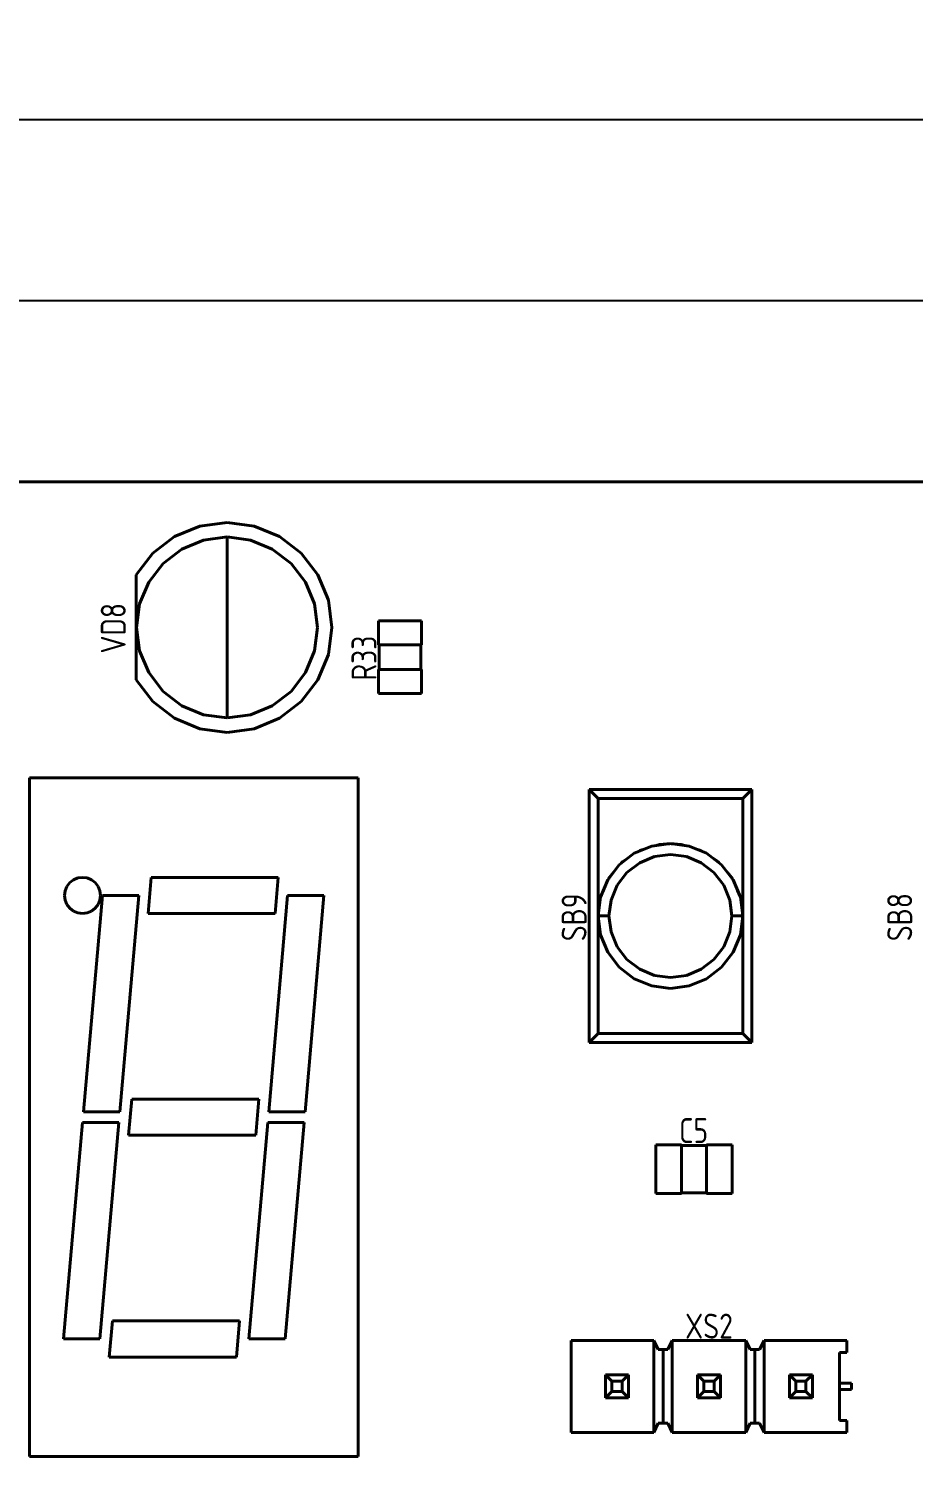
# Model space of a CAD drawing. Extents: x 193 to 1101, y 70 to 664.
# Drawn here: x 400.3 to 449.2, y 513.3 to 592.2 of the extents above; entities that cross this region are included whole.
import ezdxf

# ---------------------------------------------------------------- set-up
doc = ezdxf.new("R2010")
doc.units = 0
doc.header["$MEASUREMENT"] = 0
doc.layers.get('0').update_dxf_attribs({"linetype": 'CONTINUOUS'})
doc.layers.get('DEFPOINTS').update_dxf_attribs({"linetype": 'CONTINUOUS'})
doc.layers.add('Основная', color=7, linetype='CONTINUOUS', lineweight=40)
doc.styles.add('GOST type A0', font='', dxfattribs={"oblique": 15, "height": 3.5})
doc.styles.get('GOST type A0').set_extended_font_data('GOST type A')
doc.dimstyles.new('GOST type A', dxfattribs={"dimtxt": 3.5, "dimasz": 3, "dimexe": 2, "dimexo": 0, "dimgap": 1, "dimtad": 1, "dimtoh": 1, "dimtxsty": 'GOST type A0', "dimcen": 0, "dimazin": 2, "dimtfac": 1, "dimtmove": 0, "dimatfit": 3, "dimfxl": 1, "dimarcsym": 0})

# ---------------------------------------------------------------- blocks, each defined once
blk = doc.blocks.new('*D8')
at = {"color": 0, "lineweight": -2, "transparency": 16777216}
for p, q in [((306.792, 567.152), (306.792, 589.152)), ((626.792, 567.152), (626.792, 589.152)), ((623.792, 587.152), (309.792, 587.152))]:
    blk.add_line(p, q, dxfattribs=at)
at = {"color": 0, "transparency": 16777216}
for points in [[(309.792, 587.652), (309.792, 586.652), (306.792, 587.152)], [(623.792, 587.652), (623.792, 586.652), (626.792, 587.152)]]:
    blk.add_solid(points, dxfattribs=at)
at = {"layer": 'DEFPOINTS', "color": 0, "transparency": 16777216}
for p in [(306.792, 587.152), (306.792, 567.152), (626.792, 567.152)]:
    blk.add_point(p, dxfattribs=at)
at = {"color": 0, "transparency": 16777216, "insert": (466.792, 589.902), "char_height": 3.5, "attachment_point": 5, "style": 'GOST type A0'}
blk.add_mtext('160*', dxfattribs=at)
blk = doc.blocks.new('*D9')
at = {"color": 0, "lineweight": -2, "transparency": 16777216}
for p, q in [((316.792, 557.152), (316.792, 579.152)), ((616.792, 557.152), (616.792, 579.152)), ((613.792, 577.152), (319.792, 577.152))]:
    blk.add_line(p, q, dxfattribs=at)
at = {"color": 0, "transparency": 16777216}
for points in [[(319.792, 577.652), (319.792, 576.652), (316.792, 577.152)], [(613.792, 577.652), (613.792, 576.652), (616.792, 577.152)]]:
    blk.add_solid(points, dxfattribs=at)
at = {"layer": 'DEFPOINTS', "color": 0, "transparency": 16777216}
for p in [(316.792, 577.152), (316.792, 557.152), (616.792, 557.152)]:
    blk.add_point(p, dxfattribs=at)
at = {"color": 0, "transparency": 16777216, "insert": (466.792, 579.902), "char_height": 3.5, "attachment_point": 5, "style": 'GOST type A0'}
blk.add_mtext('150*', dxfattribs=at)

msp = doc.modelspace()

# ---------------------------------------------------------------- linework, layer by layer
at = {"layer": 'Основная'}
for p, q in [((626.792, 567.152), (306.792, 567.152)), ((409.732, 564.704), (408.334, 564.126)), ((408.334, 564.126), (409.732, 564.704)), ((409.732, 564.704), (408.334, 564.126)), ((408.334, 564.126), (409.732, 564.704)), ((411.232, 564.902), (409.732, 564.704)), ((409.732, 564.704), (411.232, 564.902)), ((411.232, 564.902), (409.732, 564.704)), ((409.732, 564.704), (411.232, 564.902)), ((412.734, 564.704), (411.232, 564.902)), ((411.232, 564.902), (412.734, 564.704)), ((412.734, 564.704), (411.232, 564.902)), ((411.232, 564.902), (412.734, 564.704)), ((414.132, 564.126), (412.734, 564.704)), ((412.734, 564.704), (414.132, 564.126)), ((414.132, 564.126), (412.734, 564.704)), ((412.734, 564.704), (414.132, 564.126)), ((408.334, 564.126), (407.134, 563.206)), ((407.134, 563.206), (408.334, 564.126)), ((408.334, 564.126), (407.134, 563.206)), ((407.134, 563.206), (408.334, 564.126)), ((408.732, 563.432), (409.938, 563.932)), ((408.732, 563.432), (409.938, 563.932)), ((409.938, 563.932), (411.232, 564.102)), ((409.938, 563.932), (411.232, 564.102)), ((411.232, 564.102), (412.526, 563.932)), ((411.232, 564.102), (411.232, 563.932)), ((411.232, 564.102), (412.526, 563.932)), ((411.232, 564.102), (411.232, 563.932)), ((411.232, 563.432), (411.232, 563.932)), ((411.232, 563.432), (411.232, 563.932)), ((412.526, 563.932), (413.732, 563.432)), ((412.526, 563.932), (413.732, 563.432)), ((415.334, 563.204), (414.132, 564.126)), ((414.132, 564.126), (415.334, 563.204)), ((415.334, 563.204), (414.132, 564.126)), ((414.132, 564.126), (415.334, 563.204)), ((407.134, 563.206), (406.212, 562.008)), ((406.212, 562.008), (407.134, 563.206)), ((407.134, 563.206), (406.212, 562.008)), ((406.212, 562.008), (407.134, 563.206)), ((407.696, 562.638), (408.732, 563.432)), ((407.696, 562.638), (408.732, 563.432)), ((411.232, 562.638), (411.232, 563.432)), ((411.232, 562.638), (411.232, 563.432)), ((413.732, 563.432), (414.768, 562.638)), ((413.732, 563.432), (414.768, 562.638)), ((416.256, 562.002), (415.334, 563.204)), ((415.334, 563.204), (416.256, 562.002)), ((416.256, 562.002), (415.334, 563.204)), ((415.334, 563.204), (416.256, 562.002)), ((406.212, 562.008), (406.212, 556.198)), ((406.212, 562.008), (406.212, 556.198)), ((406.212, 562.008), (406.212, 556.198)), ((406.212, 562.008), (406.212, 556.198)), ((406.902, 561.602), (407.696, 562.638)), ((406.902, 561.602), (407.696, 562.638)), ((411.232, 561.602), (411.232, 562.638)), ((411.232, 561.602), (411.232, 562.638)), ((414.768, 562.638), (415.562, 561.602)), ((414.768, 562.638), (415.562, 561.602)), ((416.834, 560.604), (416.256, 562.002)), ((416.256, 562.002), (416.834, 560.604)), ((416.834, 560.604), (416.256, 562.002)), ((416.256, 562.002), (416.834, 560.604)), ((406.402, 560.396), (406.902, 561.602)), ((406.402, 560.396), (406.902, 561.602)), ((411.232, 560.396), (411.232, 561.602)), ((411.232, 560.396), (411.232, 561.602)), ((415.562, 561.602), (416.062, 560.396)), ((415.562, 561.602), (416.062, 560.396)), ((406.232, 559.102), (406.402, 560.396)), ((406.232, 559.102), (406.402, 560.396)), ((411.232, 559.102), (411.232, 560.396)), ((411.232, 559.102), (411.232, 560.396)), ((416.062, 560.396), (416.232, 559.102)), ((416.062, 560.396), (416.232, 559.102)), ((417.032, 559.102), (416.834, 560.604)), ((416.834, 560.604), (417.032, 559.102)), ((417.032, 559.102), (416.834, 560.604)), ((416.834, 560.604), (417.032, 559.102)), ((406.232, 559.102), (406.402, 557.808)), ((406.232, 559.102), (406.402, 557.808)), ((411.232, 557.808), (411.232, 559.102)), ((411.232, 557.808), (411.232, 559.102)), ((416.062, 557.808), (416.232, 559.102)), ((416.062, 557.808), (416.232, 559.102)), ((416.834, 557.602), (417.032, 559.102)), ((416.834, 557.602), (417.032, 559.102)), ((416.834, 557.602), (417.032, 559.102)), ((416.834, 557.602), (417.032, 559.102)), ((421.986, 559.462), (419.598, 559.462)), ((419.598, 559.462), (419.598, 558.142)), ((419.598, 559.462), (421.986, 559.462)), ((419.598, 559.462), (419.598, 558.142)), ((421.986, 559.462), (419.598, 559.462)), ((419.598, 559.462), (419.598, 558.142)), ((419.598, 559.462), (421.986, 559.462)), ((419.598, 559.462), (419.598, 558.142)), ((421.986, 558.142), (421.986, 559.462)), ((421.986, 559.462), (421.986, 558.142)), ((421.986, 558.142), (421.986, 559.462)), ((421.986, 559.462), (421.986, 558.142)), ((419.598, 558.142), (419.632, 558.142)), ((419.598, 558.142), (421.986, 558.142)), ((419.598, 558.142), (419.632, 558.142)), ((419.598, 558.142), (421.986, 558.142)), ((419.632, 558.142), (419.632, 556.77)), ((419.632, 558.142), (419.632, 556.77)), ((419.632, 558.142), (419.632, 556.77)), ((419.632, 558.142), (419.632, 556.77)), ((421.952, 556.77), (421.952, 558.142)), ((421.952, 558.142), (421.986, 558.142)), ((421.952, 558.142), (421.952, 556.77)), ((421.952, 556.77), (421.952, 558.142)), ((421.952, 558.142), (421.986, 558.142)), ((421.952, 558.142), (421.952, 556.77)), ((406.402, 557.808), (406.902, 556.602)), ((406.402, 557.808), (406.902, 556.602)), ((411.232, 556.602), (411.232, 557.808)), ((411.232, 556.602), (411.232, 557.808)), ((415.562, 556.602), (416.062, 557.808)), ((415.562, 556.602), (416.062, 557.808)), ((416.256, 556.202), (416.834, 557.602)), ((416.256, 556.202), (416.834, 557.602)), ((416.256, 556.202), (416.834, 557.602)), ((416.256, 556.202), (416.834, 557.602)), ((406.902, 556.602), (407.696, 555.566)), ((406.902, 556.602), (407.696, 555.566)), ((411.232, 555.566), (411.232, 556.602)), ((411.232, 555.566), (411.232, 556.602)), ((414.768, 555.566), (415.562, 556.602)), ((414.768, 555.566), (415.562, 556.602)), ((419.632, 556.77), (419.598, 556.77)), ((419.598, 556.77), (419.598, 555.45)), ((419.598, 556.77), (421.986, 556.77)), ((419.598, 556.77), (419.598, 555.45)), ((419.632, 556.77), (419.598, 556.77)), ((419.598, 556.77), (419.598, 555.45)), ((419.598, 556.77), (421.986, 556.77)), ((419.598, 556.77), (419.598, 555.45)), ((421.986, 556.77), (421.952, 556.77)), ((421.986, 556.77), (421.952, 556.77)), ((421.986, 555.45), (421.986, 556.77)), ((421.986, 556.77), (421.986, 555.45)), ((421.986, 555.45), (421.986, 556.77)), ((421.986, 556.77), (421.986, 555.45)), ((406.212, 556.198), (407.134, 554.998)), ((406.212, 556.198), (407.134, 554.998)), ((406.212, 556.198), (407.134, 554.998)), ((406.212, 556.198), (407.134, 554.998)), ((415.334, 555), (416.256, 556.202)), ((415.334, 555), (416.256, 556.202)), ((415.334, 555), (416.256, 556.202)), ((415.334, 555), (416.256, 556.202)), ((407.134, 554.998), (408.334, 554.078)), ((407.134, 554.998), (408.334, 554.078)), ((407.134, 554.998), (408.334, 554.078)), ((407.134, 554.998), (408.334, 554.078)), ((407.696, 555.566), (408.732, 554.772)), ((407.696, 555.566), (408.732, 554.772)), ((411.232, 554.772), (411.232, 555.566)), ((411.232, 554.772), (411.232, 555.566)), ((413.732, 554.772), (414.768, 555.566)), ((413.732, 554.772), (414.768, 555.566)), ((414.132, 554.08), (415.334, 555)), ((414.132, 554.08), (415.334, 555)), ((414.132, 554.08), (415.334, 555)), ((414.132, 554.08), (415.334, 555)), ((419.598, 555.45), (421.986, 555.45)), ((419.598, 555.45), (421.986, 555.45)), ((419.598, 555.45), (421.986, 555.45)), ((419.598, 555.45), (421.986, 555.45)), ((408.334, 554.078), (409.732, 553.5)), ((408.334, 554.078), (409.732, 553.5)), ((408.334, 554.078), (409.732, 553.5)), ((408.334, 554.078), (409.732, 553.5)), ((408.732, 554.772), (409.938, 554.272)), ((408.732, 554.772), (409.938, 554.272)), ((409.938, 554.272), (411.232, 554.102)), ((409.938, 554.272), (411.232, 554.102)), ((411.232, 554.272), (411.232, 554.772)), ((411.232, 554.272), (411.232, 554.772)), ((411.232, 554.102), (412.526, 554.272)), ((411.232, 554.272), (411.232, 554.102)), ((411.232, 554.102), (412.526, 554.272)), ((411.232, 554.272), (411.232, 554.102)), ((412.526, 554.272), (413.732, 554.772)), ((412.526, 554.272), (413.732, 554.772)), ((412.734, 553.5), (414.132, 554.08)), ((412.734, 553.5), (414.132, 554.08)), ((412.734, 553.5), (414.132, 554.08)), ((412.734, 553.5), (414.132, 554.08)), ((409.732, 553.5), (411.232, 553.302)), ((409.732, 553.5), (411.232, 553.302)), ((409.732, 553.5), (411.232, 553.302)), ((409.732, 553.5), (411.232, 553.302)), ((411.232, 553.302), (412.734, 553.5)), ((411.232, 553.302), (412.734, 553.5)), ((411.232, 553.302), (412.734, 553.5)), ((411.232, 553.302), (412.734, 553.5)), ((418.472, 550.782), (400.312, 550.782)), ((400.312, 550.782), (400.312, 513.282)), ((400.312, 550.782), (418.472, 550.782)), ((400.312, 513.282), (400.312, 550.782)), ((418.472, 550.782), (400.312, 550.782)), ((400.312, 550.782), (400.312, 513.282)), ((400.312, 550.782), (418.472, 550.782)), ((400.312, 513.282), (400.312, 550.782)), ((418.472, 513.282), (418.472, 550.782)), ((418.472, 513.282), (418.472, 550.782)), ((418.472, 513.282), (418.472, 550.782)), ((418.472, 513.282), (418.472, 550.782)), ((434.002, 550.152), (431.242, 550.152)), ((431.242, 550.152), (431.242, 536.152)), ((431.242, 550.152), (434.002, 550.152)), ((431.242, 550.152), (431.242, 547.432)), ((431.242, 550.152), (431.742, 549.652)), ((434.002, 550.152), (431.242, 550.152)), ((431.242, 550.152), (431.242, 536.152)), ((431.242, 550.152), (434.002, 550.152)), ((431.242, 550.152), (431.242, 547.432)), ((431.242, 550.152), (431.742, 549.652)), ((437.482, 550.152), (434.002, 550.152)), ((437.482, 550.152), (434.002, 550.152)), ((437.482, 550.152), (434.002, 550.152)), ((437.482, 550.152), (434.002, 550.152)), ((440.242, 550.152), (437.482, 550.152)), ((437.482, 550.152), (440.242, 550.152)), ((440.242, 550.152), (437.482, 550.152)), ((437.482, 550.152), (440.242, 550.152)), ((440.242, 550.152), (439.742, 549.652)), ((440.242, 550.152), (439.742, 549.652)), ((440.242, 536.152), (440.242, 550.152)), ((440.242, 550.152), (440.242, 547.432)), ((440.242, 536.152), (440.242, 550.152)), ((440.242, 550.152), (440.242, 547.432)), ((431.742, 549.652), (439.742, 549.652)), ((431.742, 549.652), (431.742, 543.152)), ((431.742, 549.652), (439.742, 549.652)), ((431.742, 549.652), (431.742, 543.152)), ((439.742, 549.652), (439.742, 543.152)), ((439.742, 549.652), (439.742, 543.152)), ((431.242, 547.432), (431.242, 538.872)), ((431.242, 547.432), (431.242, 538.872)), ((434.706, 547.016), (433.742, 546.616)), ((434.706, 547.016), (433.742, 546.616)), ((435.742, 547.152), (434.706, 547.016)), ((435.742, 547.152), (434.706, 547.016)), ((435.142, 547.106), (434.944, 547.046)), ((435.142, 547.106), (434.944, 547.046)), ((435.542, 547.146), (435.142, 547.106)), ((435.542, 547.146), (435.142, 547.106)), ((435.142, 547.106), (435.142, 547.072)), ((435.142, 547.106), (435.142, 547.072)), ((435.704, 547.146), (435.542, 547.146)), ((435.704, 547.146), (435.542, 547.146)), ((435.742, 547.152), (436.778, 547.016)), ((435.742, 547.152), (436.778, 547.016)), ((435.942, 547.146), (435.78, 547.146)), ((435.942, 547.146), (435.78, 547.146)), ((435.942, 547.146), (436.342, 547.106)), ((435.942, 547.146), (436.342, 547.106)), ((436.342, 547.106), (436.342, 547.072)), ((436.342, 547.106), (436.542, 547.046)), ((436.342, 547.106), (436.342, 547.072)), ((436.342, 547.106), (436.542, 547.046)), ((436.778, 547.016), (437.742, 546.616)), ((436.778, 547.016), (437.742, 546.616)), ((440.242, 547.432), (440.242, 538.872)), ((440.242, 547.432), (440.242, 538.872)), ((433.742, 546.616), (432.914, 545.98)), ((433.742, 546.616), (432.914, 545.98)), ((433.108, 546.162), (433.026, 546.066)), ((433.108, 546.162), (433.026, 546.066)), ((433.388, 546.344), (433.108, 546.162)), ((433.388, 546.344), (433.108, 546.162)), ((434.058, 546.78), (433.918, 546.688)), ((434.058, 546.78), (433.918, 546.688)), ((434.862, 546.436), (434.042, 546.096)), ((434.862, 546.436), (434.042, 546.096)), ((434.352, 546.868), (434.058, 546.78)), ((434.352, 546.868), (434.058, 546.78)), ((435.742, 546.552), (434.862, 546.436)), ((435.742, 546.552), (434.862, 546.436)), ((435.742, 546.552), (436.622, 546.436)), ((435.742, 546.552), (436.622, 546.436)), ((436.622, 546.436), (437.442, 546.096)), ((436.622, 546.436), (437.442, 546.096)), ((437.132, 546.868), (437.426, 546.78)), ((437.132, 546.868), (437.426, 546.78)), ((437.426, 546.78), (437.568, 546.688)), ((437.426, 546.78), (437.568, 546.688)), ((437.742, 546.616), (438.57, 545.98)), ((437.742, 546.616), (438.57, 545.98)), ((438.096, 546.344), (438.376, 546.162)), ((438.096, 546.344), (438.376, 546.162)), ((438.376, 546.162), (438.458, 546.066)), ((438.376, 546.162), (438.458, 546.066)), ((432.914, 545.98), (432.278, 545.152)), ((432.914, 545.98), (432.278, 545.152)), ((432.596, 545.568), (432.37, 545.304)), ((432.596, 545.568), (432.37, 545.304)), ((433.338, 545.556), (432.798, 544.852)), ((433.338, 545.556), (432.798, 544.852)), ((434.042, 546.096), (433.338, 545.556)), ((434.042, 546.096), (433.338, 545.556)), ((437.442, 546.096), (438.146, 545.556)), ((437.442, 546.096), (438.146, 545.556)), ((438.146, 545.556), (438.686, 544.852)), ((438.146, 545.556), (438.686, 544.852)), ((438.57, 545.98), (439.206, 545.152)), ((438.57, 545.98), (439.206, 545.152)), ((438.888, 545.568), (439.114, 545.304)), ((438.888, 545.568), (439.114, 545.304)), ((402.242, 544.286), (402.276, 544.546)), ((402.242, 544.286), (402.276, 544.546)), ((402.276, 544.546), (402.376, 544.786)), ((402.276, 544.546), (402.376, 544.786)), ((402.376, 544.786), (402.536, 544.994)), ((402.376, 544.786), (402.536, 544.994)), ((402.536, 544.994), (402.742, 545.152)), ((402.536, 544.994), (402.742, 545.152)), ((402.742, 545.152), (402.984, 545.252)), ((402.742, 545.152), (402.984, 545.252)), ((402.984, 545.252), (403.242, 545.286)), ((402.984, 545.252), (403.242, 545.286)), ((403.242, 545.286), (403.502, 545.252)), ((403.242, 545.286), (403.502, 545.252)), ((403.502, 545.252), (403.742, 545.152)), ((403.502, 545.252), (403.742, 545.152)), ((403.742, 545.152), (403.95, 544.994)), ((403.742, 545.152), (403.95, 544.994)), ((403.95, 544.994), (404.108, 544.786)), ((403.95, 544.994), (404.108, 544.786)), ((404.108, 544.786), (404.208, 544.546)), ((404.108, 544.786), (404.208, 544.546)), ((404.208, 544.546), (404.242, 544.286)), ((404.208, 544.546), (404.242, 544.286)), ((406.864, 543.286), (407.038, 545.286)), ((406.864, 543.286), (407.038, 545.286)), ((407.038, 545.286), (414.066, 545.286)), ((407.038, 545.286), (414.066, 545.286)), ((413.89, 543.286), (414.066, 545.286)), ((413.89, 543.286), (414.066, 545.286)), ((432.278, 545.152), (431.878, 544.188)), ((432.278, 545.152), (431.878, 544.188)), ((432.034, 544.564), (431.902, 544.272)), ((432.034, 544.564), (431.902, 544.272)), ((432.37, 545.304), (432.336, 545.226)), ((432.37, 545.304), (432.336, 545.226)), ((432.798, 544.852), (432.458, 544.032)), ((432.798, 544.852), (432.458, 544.032)), ((438.686, 544.852), (439.026, 544.032)), ((438.686, 544.852), (439.026, 544.032)), ((439.114, 545.304), (439.15, 545.226)), ((439.114, 545.304), (439.15, 545.226)), ((439.206, 545.152), (439.606, 544.188)), ((439.206, 545.152), (439.606, 544.188)), ((439.45, 544.564), (439.582, 544.272)), ((439.45, 544.564), (439.582, 544.272)), ((402.242, 544.286), (402.276, 544.028)), ((402.242, 544.286), (402.276, 544.028)), ((402.276, 544.028), (402.376, 543.786)), ((402.276, 544.028), (402.376, 543.786)), ((402.376, 543.786), (402.536, 543.58)), ((402.376, 543.786), (402.536, 543.58)), ((403.296, 532.332), (404.34, 544.286)), ((403.296, 532.332), (404.34, 544.286)), ((403.95, 543.58), (404.108, 543.786)), ((403.95, 543.58), (404.108, 543.786)), ((404.108, 543.786), (404.208, 544.028)), ((404.108, 543.786), (404.208, 544.028)), ((404.208, 544.028), (404.242, 544.286)), ((404.208, 544.028), (404.242, 544.286)), ((404.34, 544.286), (406.348, 544.286)), ((404.34, 544.286), (406.348, 544.286)), ((405.302, 532.332), (406.348, 544.286)), ((405.302, 532.332), (406.348, 544.286)), ((413.534, 532.332), (414.58, 544.286)), ((413.534, 532.332), (414.58, 544.286)), ((414.58, 544.286), (416.588, 544.286)), ((414.58, 544.286), (416.588, 544.286)), ((415.542, 532.332), (416.588, 544.286)), ((415.542, 532.332), (416.588, 544.286)), ((431.878, 544.188), (431.742, 543.152)), ((431.878, 544.188), (431.742, 543.152)), ((431.902, 544.272), (431.896, 544.23)), ((431.902, 544.272), (431.896, 544.23)), ((432.458, 544.032), (432.342, 543.152)), ((432.458, 544.032), (432.342, 543.152)), ((439.026, 544.032), (439.142, 543.152)), ((439.026, 544.032), (439.142, 543.152)), ((439.582, 544.272), (439.588, 544.23)), ((439.582, 544.272), (439.588, 544.23)), ((439.606, 544.188), (439.742, 543.152)), ((439.606, 544.188), (439.742, 543.152)), ((402.536, 543.58), (402.742, 543.42)), ((402.536, 543.58), (402.742, 543.42)), ((402.742, 543.42), (402.984, 543.32)), ((402.742, 543.42), (402.984, 543.32)), ((402.984, 543.32), (403.242, 543.286)), ((402.984, 543.32), (403.242, 543.286)), ((403.242, 543.286), (403.502, 543.32)), ((403.242, 543.286), (403.502, 543.32)), ((403.502, 543.32), (403.742, 543.42)), ((403.502, 543.32), (403.742, 543.42)), ((403.742, 543.42), (403.95, 543.58)), ((403.742, 543.42), (403.95, 543.58)), ((406.864, 543.286), (413.89, 543.286)), ((406.864, 543.286), (413.89, 543.286)), ((431.742, 543.152), (431.742, 536.652)), ((431.742, 543.152), (431.878, 542.116)), ((431.762, 543.152), (431.742, 543.152)), ((431.742, 543.152), (431.742, 536.652)), ((431.742, 543.152), (431.878, 542.116)), ((431.762, 543.152), (431.742, 543.152)), ((431.918, 543.152), (431.762, 543.152)), ((431.822, 543.152), (431.762, 543.152)), ((431.918, 543.152), (431.762, 543.152)), ((431.822, 543.152), (431.762, 543.152)), ((431.918, 543.152), (431.822, 543.152)), ((431.918, 543.152), (431.822, 543.152)), ((432.042, 543.152), (431.918, 543.152)), ((432.042, 543.152), (431.918, 543.152)), ((432.186, 543.152), (432.042, 543.152)), ((432.186, 543.152), (432.042, 543.152)), ((432.342, 543.152), (432.186, 543.152)), ((432.342, 543.152), (432.186, 543.152)), ((432.342, 543.152), (432.458, 542.272)), ((432.342, 543.152), (432.458, 542.272)), ((439.142, 543.152), (439.026, 542.272)), ((439.142, 543.152), (439.026, 542.272)), ((439.298, 543.152), (439.142, 543.152)), ((439.298, 543.152), (439.142, 543.152)), ((439.442, 543.152), (439.298, 543.152)), ((439.442, 543.152), (439.298, 543.152)), ((439.566, 543.152), (439.442, 543.152)), ((439.566, 543.152), (439.442, 543.152)), ((439.722, 543.152), (439.566, 543.152)), ((439.662, 543.152), (439.566, 543.152)), ((439.722, 543.152), (439.566, 543.152)), ((439.662, 543.152), (439.566, 543.152)), ((439.742, 543.152), (439.606, 542.116)), ((439.742, 543.152), (439.606, 542.116)), ((439.722, 543.152), (439.662, 543.152)), ((439.722, 543.152), (439.662, 543.152)), ((439.742, 543.152), (439.722, 543.152)), ((439.742, 543.152), (439.722, 543.152)), ((439.742, 543.152), (439.742, 536.652)), ((439.742, 543.152), (439.742, 536.652)), ((432.458, 542.272), (432.798, 541.452)), ((432.458, 542.272), (432.798, 541.452)), ((439.026, 542.272), (438.686, 541.452)), ((439.026, 542.272), (438.686, 541.452)), ((431.878, 542.116), (432.278, 541.152)), ((431.878, 542.116), (432.278, 541.152)), ((432.798, 541.452), (433.338, 540.748)), ((432.798, 541.452), (433.338, 540.748)), ((438.686, 541.452), (438.146, 540.748)), ((438.686, 541.452), (438.146, 540.748)), ((439.606, 542.116), (439.206, 541.152)), ((439.606, 542.116), (439.206, 541.152)), ((432.278, 541.152), (432.914, 540.324)), ((432.278, 541.152), (432.914, 540.324)), ((433.338, 540.748), (434.042, 540.208)), ((433.338, 540.748), (434.042, 540.208)), ((438.146, 540.748), (437.442, 540.208)), ((438.146, 540.748), (437.442, 540.208)), ((439.206, 541.152), (438.57, 540.324)), ((439.206, 541.152), (438.57, 540.324)), ((432.914, 540.324), (433.742, 539.688)), ((432.914, 540.324), (433.742, 539.688)), ((434.042, 540.208), (434.862, 539.868)), ((434.042, 540.208), (434.862, 539.868)), ((434.862, 539.868), (435.742, 539.752)), ((434.862, 539.868), (435.742, 539.752)), ((436.622, 539.868), (435.742, 539.752)), ((436.622, 539.868), (435.742, 539.752)), ((437.442, 540.208), (436.622, 539.868)), ((437.442, 540.208), (436.622, 539.868)), ((438.57, 540.324), (437.742, 539.688)), ((438.57, 540.324), (437.742, 539.688)), ((433.742, 539.688), (434.706, 539.288)), ((433.742, 539.688), (434.706, 539.288)), ((434.706, 539.288), (435.742, 539.152)), ((434.706, 539.288), (435.742, 539.152)), ((436.778, 539.288), (435.742, 539.152)), ((436.778, 539.288), (435.742, 539.152)), ((437.742, 539.688), (436.778, 539.288)), ((437.742, 539.688), (436.778, 539.288)), ((431.242, 538.872), (431.242, 536.152)), ((431.242, 538.872), (431.242, 536.152)), ((440.242, 538.872), (440.242, 536.152)), ((440.242, 538.872), (440.242, 536.152)), ((431.742, 536.652), (431.242, 536.152)), ((431.742, 536.652), (431.242, 536.152)), ((431.742, 536.652), (439.742, 536.652)), ((431.742, 536.652), (439.742, 536.652)), ((439.742, 536.652), (440.242, 536.152)), ((439.742, 536.652), (440.242, 536.152)), ((431.242, 536.152), (437.482, 536.152)), ((434.002, 536.152), (431.242, 536.152)), ((431.242, 536.152), (437.482, 536.152)), ((434.002, 536.152), (431.242, 536.152)), ((437.482, 536.152), (434.002, 536.152)), ((437.482, 536.152), (434.002, 536.152)), ((437.482, 536.152), (440.242, 536.152)), ((437.482, 536.152), (440.242, 536.152)), ((437.482, 536.152), (440.242, 536.152)), ((437.482, 536.152), (440.242, 536.152)), ((405.792, 531.032), (405.966, 533.032)), ((405.792, 531.032), (405.966, 533.032)), ((405.966, 533.032), (412.992, 533.032)), ((405.966, 533.032), (412.992, 533.032)), ((412.818, 531.032), (412.992, 533.032)), ((412.818, 531.032), (412.992, 533.032)), ((403.296, 532.332), (405.302, 532.332)), ((403.296, 532.332), (405.302, 532.332)), ((413.534, 532.332), (415.542, 532.332)), ((413.534, 532.332), (415.542, 532.332)), ((402.196, 519.778), (403.242, 531.732)), ((402.196, 519.778), (403.242, 531.732)), ((403.242, 531.732), (405.25, 531.732)), ((403.242, 531.732), (405.25, 531.732)), ((404.204, 519.778), (405.25, 531.732)), ((404.204, 519.778), (405.25, 531.732)), ((412.436, 519.778), (413.482, 531.732)), ((412.436, 519.778), (413.482, 531.732)), ((413.482, 531.732), (415.49, 531.732)), ((413.482, 531.732), (415.49, 531.732)), ((414.444, 519.778), (415.49, 531.732)), ((414.444, 519.778), (415.49, 531.732)), ((405.792, 531.032), (412.818, 531.032)), ((405.792, 531.032), (412.818, 531.032)), ((434.937, 530.498), (434.937, 527.806)), ((436.359, 530.498), (434.937, 530.498)), ((434.937, 530.498), (434.937, 527.806)), ((434.937, 530.498), (436.359, 530.498)), ((434.937, 530.498), (434.937, 527.806)), ((436.359, 530.498), (434.937, 530.498)), ((434.937, 530.498), (434.937, 527.806)), ((434.937, 530.498), (436.359, 530.498)), ((436.359, 530.46), (436.359, 530.498)), ((436.359, 530.498), (436.359, 527.806)), ((436.359, 530.46), (436.359, 530.498)), ((436.359, 530.498), (436.359, 527.806)), ((437.731, 530.46), (436.359, 530.46)), ((436.359, 530.46), (437.731, 530.46)), ((437.731, 530.46), (436.359, 530.46)), ((436.359, 530.46), (437.731, 530.46)), ((439.153, 530.498), (437.731, 530.498)), ((437.731, 530.498), (437.731, 530.46)), ((437.731, 530.498), (437.731, 527.806)), ((437.731, 530.498), (439.153, 530.498)), ((439.153, 530.498), (437.731, 530.498)), ((437.731, 530.498), (437.731, 530.46)), ((437.731, 530.498), (437.731, 527.806)), ((437.731, 530.498), (439.153, 530.498)), ((439.153, 527.806), (439.153, 530.498)), ((439.153, 530.498), (439.153, 527.806)), ((439.153, 527.806), (439.153, 530.498)), ((439.153, 530.498), (439.153, 527.806)), ((434.937, 527.806), (436.359, 527.806)), ((434.937, 527.806), (436.359, 527.806)), ((434.937, 527.806), (436.359, 527.806)), ((434.937, 527.806), (436.359, 527.806)), ((436.359, 527.806), (436.359, 527.844)), ((436.359, 527.844), (437.731, 527.844)), ((436.359, 527.844), (437.731, 527.844)), ((436.359, 527.806), (436.359, 527.844)), ((436.359, 527.844), (437.731, 527.844)), ((436.359, 527.844), (437.731, 527.844)), ((437.731, 527.844), (437.731, 527.806)), ((437.731, 527.844), (437.731, 527.806)), ((437.731, 527.806), (439.153, 527.806)), ((437.731, 527.806), (439.153, 527.806)), ((437.731, 527.806), (439.153, 527.806)), ((437.731, 527.806), (439.153, 527.806)), ((404.72, 518.778), (404.894, 520.778)), ((404.72, 518.778), (404.894, 520.778)), ((404.894, 520.778), (411.92, 520.778)), ((404.894, 520.778), (411.92, 520.778)), ((411.746, 518.778), (411.92, 520.778)), ((411.746, 518.778), (411.92, 520.778)), ((402.196, 519.778), (404.204, 519.778)), ((402.196, 519.778), (404.204, 519.778)), ((412.436, 519.778), (414.444, 519.778)), ((412.436, 519.778), (414.444, 519.778)), ((434.824, 519.692), (430.252, 519.692)), ((430.252, 519.692), (430.252, 514.612)), ((434.824, 519.692), (430.252, 519.692)), ((430.252, 519.692), (430.252, 514.612)), ((434.824, 519.692), (430.252, 519.692)), ((430.252, 519.692), (430.252, 514.612)), ((434.824, 519.692), (430.252, 519.692)), ((430.252, 519.692), (430.252, 514.612)), ((435.072, 519.184), (434.824, 519.692)), ((434.824, 514.612), (434.824, 519.692)), ((435.072, 519.184), (434.824, 519.692)), ((435.072, 519.184), (434.824, 519.692)), ((434.824, 514.612), (434.824, 519.692)), ((435.072, 519.184), (434.824, 519.692)), ((435.84, 519.692), (435.592, 519.184)), ((435.84, 519.692), (435.592, 519.184)), ((435.84, 519.692), (435.592, 519.184)), ((435.84, 519.692), (435.592, 519.184)), ((439.904, 519.692), (435.84, 519.692)), ((439.904, 519.692), (435.84, 519.692)), ((435.84, 514.612), (435.84, 519.692)), ((439.904, 519.692), (435.84, 519.692)), ((439.904, 519.692), (435.84, 519.692)), ((435.84, 514.612), (435.84, 519.692)), ((440.152, 519.184), (439.904, 519.692)), ((439.904, 519.692), (439.904, 514.612)), ((440.152, 519.184), (439.904, 519.692)), ((440.152, 519.184), (439.904, 519.692)), ((439.904, 519.692), (439.904, 514.612)), ((440.152, 519.184), (439.904, 519.692)), ((440.92, 519.692), (440.672, 519.184)), ((440.92, 519.692), (440.672, 519.184)), ((440.92, 519.692), (440.672, 519.184)), ((440.92, 519.692), (440.672, 519.184)), ((445.492, 519.692), (440.92, 519.692)), ((440.92, 519.692), (440.92, 514.612)), ((445.492, 519.692), (440.92, 519.692)), ((445.492, 519.692), (440.92, 519.692)), ((440.92, 519.692), (440.92, 514.612)), ((445.492, 519.692), (440.92, 519.692)), ((445.492, 519.032), (445.492, 519.692)), ((445.492, 519.032), (445.492, 519.692)), ((445.492, 519.032), (445.492, 519.692)), ((445.492, 519.032), (445.492, 519.692)), ((404.72, 518.778), (411.746, 518.778)), ((404.72, 518.778), (411.746, 518.778)), ((435.592, 519.184), (435.072, 519.184)), ((435.332, 519.184), (435.072, 519.184)), ((435.592, 519.184), (435.072, 519.184)), ((435.332, 519.184), (435.072, 519.184)), ((435.592, 519.184), (435.332, 519.184)), ((435.332, 519.184), (435.332, 515.12)), ((435.592, 519.184), (435.332, 519.184)), ((435.332, 519.184), (435.332, 515.12)), ((440.672, 519.184), (440.152, 519.184)), ((440.412, 519.184), (440.152, 519.184)), ((440.672, 519.184), (440.152, 519.184)), ((440.412, 519.184), (440.152, 519.184)), ((440.672, 519.184), (440.412, 519.184)), ((440.412, 519.184), (440.412, 515.12)), ((440.672, 519.184), (440.412, 519.184)), ((440.412, 519.184), (440.412, 515.12)), ((445.086, 517.324), (445.086, 519.032)), ((445.086, 519.032), (445.492, 519.032)), ((445.492, 519.032), (445.086, 519.032)), ((445.086, 519.032), (445.086, 515.272)), ((445.086, 517.324), (445.086, 519.032)), ((445.086, 519.032), (445.492, 519.032)), ((445.492, 519.032), (445.086, 519.032)), ((445.086, 519.032), (445.086, 515.272)), ((432.156, 516.516), (432.156, 517.786)), ((432.508, 517.434), (432.156, 517.786)), ((433.426, 517.786), (432.156, 517.786)), ((432.156, 516.516), (432.156, 517.786)), ((432.508, 517.434), (432.156, 517.786)), ((433.426, 517.786), (432.156, 517.786)), ((433.426, 517.786), (433.074, 517.434)), ((433.426, 517.786), (433.074, 517.434)), ((433.426, 516.516), (433.426, 517.786)), ((433.426, 516.516), (433.426, 517.786)), ((438.506, 517.786), (437.236, 517.786)), ((437.236, 516.516), (437.236, 517.786)), ((437.588, 517.434), (437.236, 517.786)), ((438.506, 517.786), (437.236, 517.786)), ((437.236, 516.516), (437.236, 517.786)), ((437.588, 517.434), (437.236, 517.786)), ((438.506, 517.786), (438.154, 517.434)), ((438.506, 517.786), (438.154, 517.434)), ((438.506, 516.516), (438.506, 517.786)), ((438.506, 516.516), (438.506, 517.786)), ((443.586, 517.786), (442.316, 517.786)), ((442.316, 516.516), (442.316, 517.786)), ((442.668, 517.434), (442.316, 517.786)), ((443.586, 517.786), (442.316, 517.786)), ((442.316, 516.516), (442.316, 517.786)), ((442.668, 517.434), (442.316, 517.786)), ((443.586, 517.786), (443.234, 517.434)), ((443.586, 517.786), (443.234, 517.434)), ((443.586, 516.516), (443.586, 517.786)), ((443.586, 516.516), (443.586, 517.786)), ((433.074, 517.434), (432.508, 517.434)), ((432.508, 516.868), (432.508, 517.434)), ((433.074, 517.434), (432.508, 517.434)), ((432.508, 516.868), (432.508, 517.434)), ((433.074, 516.868), (433.074, 517.434)), ((433.074, 516.868), (433.074, 517.434)), ((438.154, 517.434), (437.588, 517.434)), ((437.588, 516.868), (437.588, 517.434)), ((438.154, 517.434), (437.588, 517.434)), ((437.588, 516.868), (437.588, 517.434)), ((438.154, 516.868), (438.154, 517.434)), ((438.154, 516.868), (438.154, 517.434)), ((443.234, 517.434), (442.668, 517.434)), ((442.668, 516.868), (442.668, 517.434)), ((443.234, 517.434), (442.668, 517.434)), ((442.668, 516.868), (442.668, 517.434)), ((443.234, 516.868), (443.234, 517.434)), ((443.234, 516.868), (443.234, 517.434)), ((445.746, 517.324), (445.086, 517.324)), ((445.746, 517.324), (445.086, 517.324)), ((445.746, 517.324), (445.086, 517.324)), ((445.746, 517.324), (445.086, 517.324)), ((445.086, 515.272), (445.086, 516.98)), ((445.086, 516.98), (445.746, 516.98)), ((445.746, 516.98), (445.086, 516.98)), ((445.086, 515.272), (445.086, 516.98)), ((445.086, 516.98), (445.746, 516.98)), ((445.746, 516.98), (445.086, 516.98)), ((445.746, 516.98), (445.746, 517.324)), ((445.746, 516.98), (445.746, 517.324)), ((445.746, 516.98), (445.746, 517.324)), ((445.746, 516.98), (445.746, 517.324)), ((432.508, 516.868), (432.156, 516.516)), ((432.508, 516.868), (432.156, 516.516)), ((433.426, 516.516), (432.156, 516.516)), ((433.426, 516.516), (432.156, 516.516)), ((433.074, 516.868), (432.508, 516.868)), ((433.074, 516.868), (432.508, 516.868)), ((433.426, 516.516), (433.074, 516.868)), ((433.426, 516.516), (433.074, 516.868)), ((437.588, 516.868), (437.236, 516.516)), ((437.588, 516.868), (437.236, 516.516)), ((438.506, 516.516), (437.236, 516.516)), ((438.506, 516.516), (437.236, 516.516)), ((438.154, 516.868), (437.588, 516.868)), ((438.154, 516.868), (437.588, 516.868)), ((438.506, 516.516), (438.154, 516.868)), ((438.506, 516.516), (438.154, 516.868)), ((442.668, 516.868), (442.316, 516.516)), ((442.668, 516.868), (442.316, 516.516)), ((443.586, 516.516), (442.316, 516.516)), ((443.586, 516.516), (442.316, 516.516)), ((443.234, 516.868), (442.668, 516.868)), ((443.234, 516.868), (442.668, 516.868)), ((443.586, 516.516), (443.234, 516.868)), ((443.586, 516.516), (443.234, 516.868)), ((430.252, 514.612), (434.824, 514.612)), ((434.824, 514.612), (430.252, 514.612)), ((430.252, 514.612), (434.824, 514.612)), ((434.824, 514.612), (430.252, 514.612)), ((434.824, 514.612), (435.072, 515.12)), ((435.072, 515.12), (434.824, 514.612)), ((434.824, 514.612), (435.072, 515.12)), ((435.072, 515.12), (434.824, 514.612)), ((435.072, 515.12), (435.592, 515.12)), ((435.332, 515.12), (435.072, 515.12)), ((435.072, 515.12), (435.592, 515.12)), ((435.332, 515.12), (435.072, 515.12)), ((435.592, 515.12), (435.332, 515.12)), ((435.592, 515.12), (435.332, 515.12)), ((435.592, 515.12), (435.84, 514.612)), ((435.84, 514.612), (435.592, 515.12)), ((435.592, 515.12), (435.84, 514.612)), ((435.84, 514.612), (435.592, 515.12)), ((435.84, 514.612), (439.904, 514.612)), ((439.904, 514.612), (435.84, 514.612)), ((435.84, 514.612), (439.904, 514.612)), ((439.904, 514.612), (435.84, 514.612)), ((439.904, 514.612), (440.152, 515.12)), ((440.152, 515.12), (439.904, 514.612)), ((439.904, 514.612), (440.152, 515.12)), ((440.152, 515.12), (439.904, 514.612)), ((440.152, 515.12), (440.672, 515.12)), ((440.412, 515.12), (440.152, 515.12)), ((440.152, 515.12), (440.672, 515.12)), ((440.412, 515.12), (440.152, 515.12)), ((440.672, 515.12), (440.412, 515.12)), ((440.672, 515.12), (440.412, 515.12)), ((440.672, 515.12), (440.92, 514.612)), ((440.92, 514.612), (440.672, 515.12)), ((440.672, 515.12), (440.92, 514.612)), ((440.92, 514.612), (440.672, 515.12)), ((440.92, 514.612), (445.492, 514.612)), ((445.492, 514.612), (440.92, 514.612)), ((440.92, 514.612), (445.492, 514.612)), ((445.492, 514.612), (440.92, 514.612)), ((445.492, 515.272), (445.086, 515.272)), ((445.492, 515.272), (445.086, 515.272)), ((445.492, 515.272), (445.086, 515.272)), ((445.492, 515.272), (445.086, 515.272)), ((445.492, 514.612), (445.492, 515.272)), ((445.492, 514.612), (445.492, 515.272)), ((445.492, 514.612), (445.492, 515.272)), ((445.492, 514.612), (445.492, 515.272)), ((400.312, 513.282), (418.472, 513.282)), ((400.312, 513.282), (418.472, 513.282)), ((400.312, 513.282), (418.472, 513.282)), ((400.312, 513.282), (418.472, 513.282))]:
    msp.add_line(p, q, dxfattribs=at)

# ---------------------------------------------------------------- texts
at = {"style": 'GOST type A0'}
for s, p in [('VD8', (405.633, 557.656)), ('R33', (419.494, 556.164)), ('SB9', (431.105, 541.758)), ('SB8', (449.105, 541.758))]:
    msp.add_text(s, height=1.3796, rotation=90, dxfattribs=at).set_placement(p)
for s, p in [('C5', (436.218, 530.603)), ('XS2', (436.553, 519.796))]:
    msp.add_text(s, height=1.3796, dxfattribs=at).set_placement(p)

# ---------------------------------------------------------------- dimensions: what is measured, and where the dimension line sits
for base, p1, p2, text, picture, middle in [((306.792, 587.152), (626.792, 567.152), (306.792, 567.152), '160*', '*D8', (466.792, 589.902)), ((316.792, 577.152), (616.792, 557.152), (316.792, 557.152), '150*', '*D9', (466.792, 579.902))]:
    dim = msp.add_linear_dim(base=base, p1=p1, p2=p2, text=text, dimstyle='GOST type A')
    dim.commit()
    dim.dimension.update_dxf_attribs({"geometry": picture, "text_midpoint": middle})

doc.saveas('drawing.dxf')
